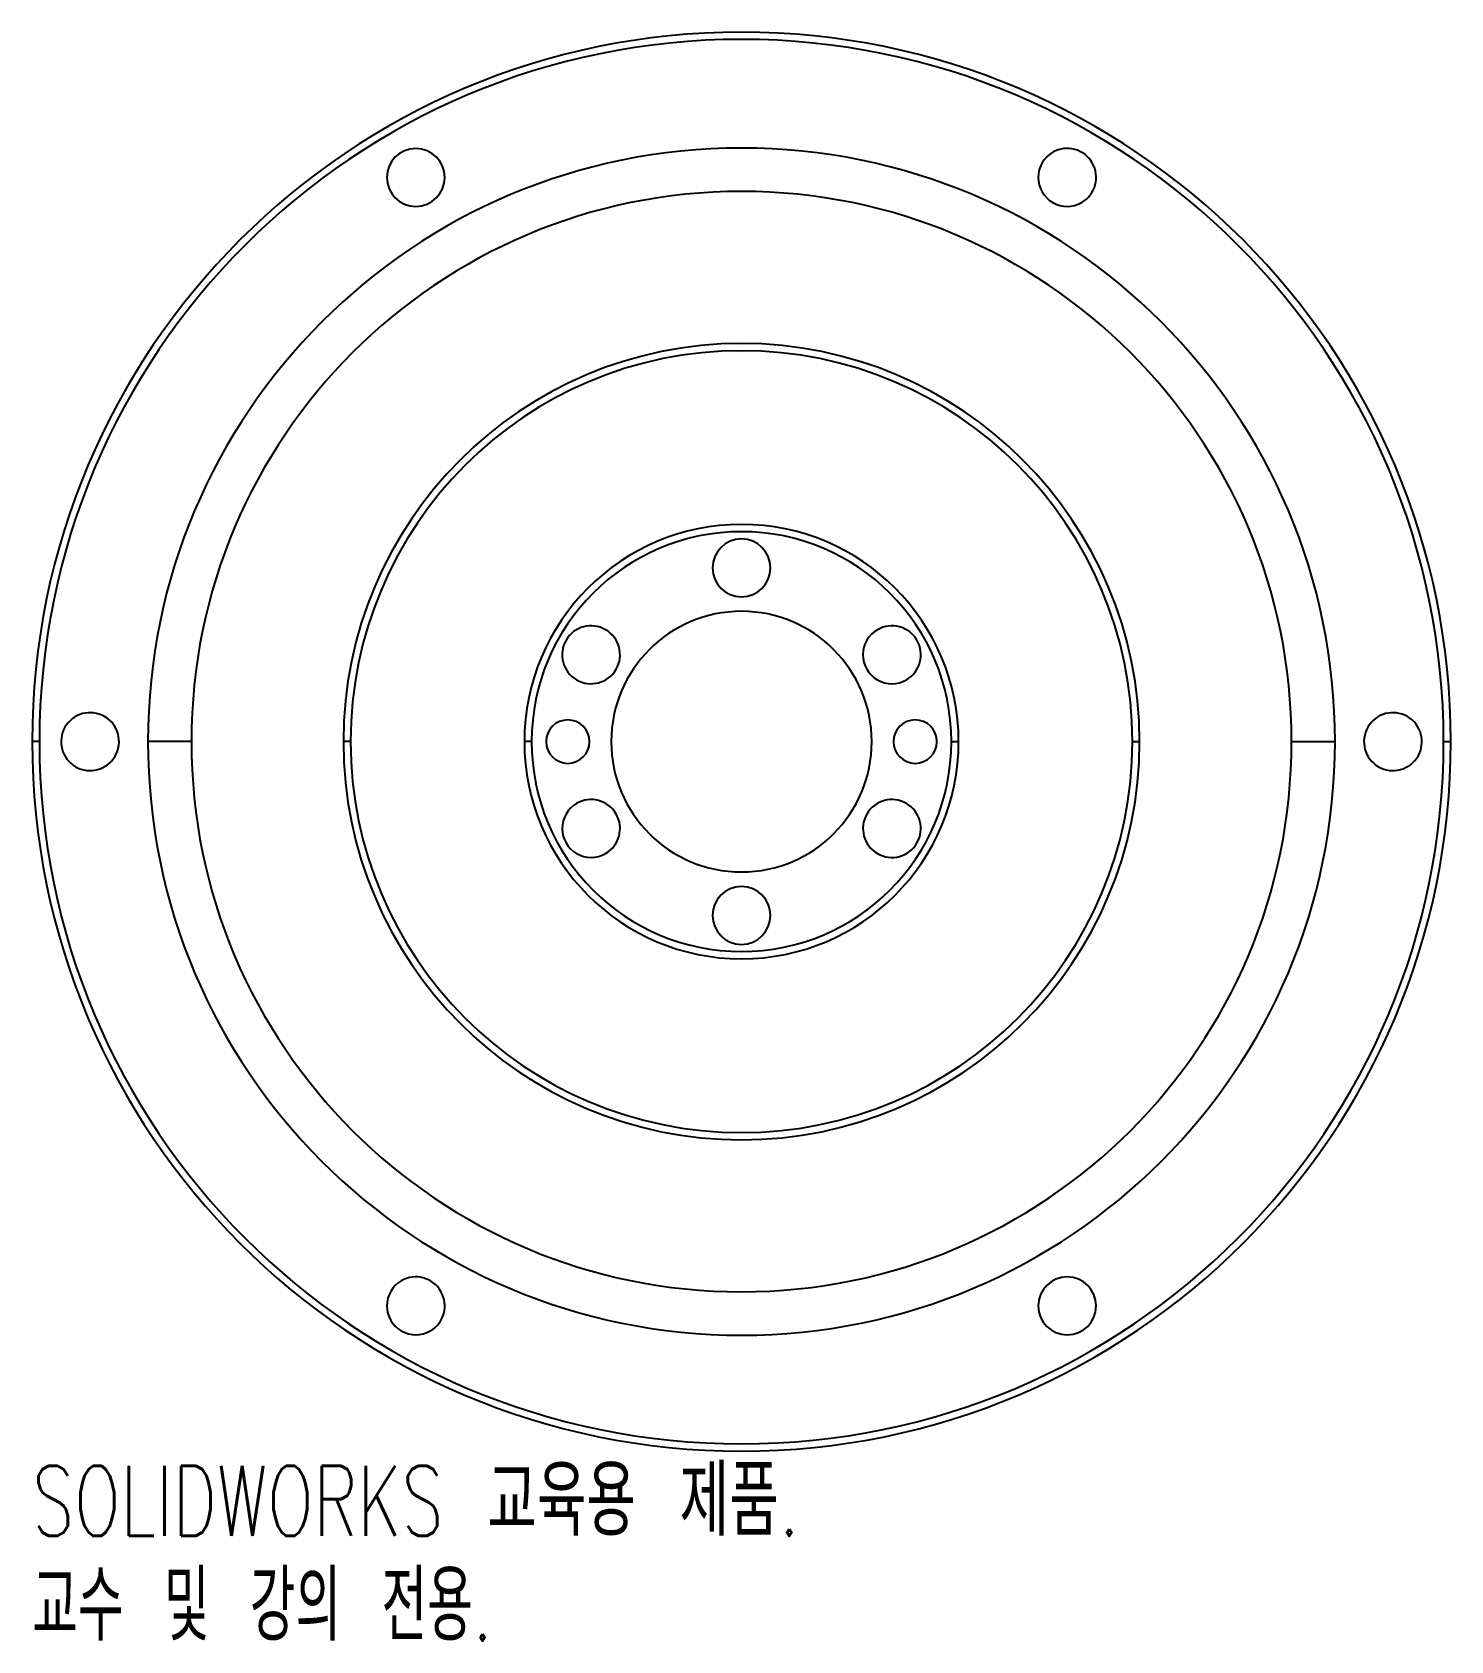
# Paper-space layout '_우측면' of a CAD drawing. Header units: metres. Extents: x -0.049 to 0.049, y -0.062 to 0.049.
import ezdxf

# ---------------------------------------------------------------- set-up
doc = ezdxf.new("R2010")
doc.units = ezdxf.units.M
doc.styles.add('SLDTEXTSTYLE0', font='TXT', dxfattribs={"width": 0.7, "bigfont": 'bigfont'})
doc.styles.add('SLDTEXTSTYLE1', font='TXT', dxfattribs={"width": 0.645455, "bigfont": 'bigfont'})

psp = doc.layouts.new('_우측면')

# ---------------------------------------------------------------- linework, layer by layer
at = {"color": 7, "linetype": 'Continuous', "lineweight": 25}
for p, q in [((-0.0485, 0), (-0.049, 0)), ((-0.038, 0), (-0.041, 0)), ((-0.027, 0), (-0.0275, 0)), ((-0.0145, 0), (-0.015, 0)), ((0.0145, 0), (0.015, 0)), ((0.027, 0), (0.0275, 0)), ((0.038, 0), (0.041, 0)), ((0.0485, 0), (0.049, 0))]:
    psp.add_line(p, q, dxfattribs=at)
for centre, radius, start, end in [((0, 0), 0.049, 0, 180), ((0, 0), 0.0485, 0, 180), ((0, 0), 0.041, 0, 180), ((-0.0225, 0.03897), 0.002, 0, 180), ((0.0225, 0.03897), 0.002, 120, 300), ((0.0225, 0.03897), 0.002, 300, 120), ((-0.0225, 0.03897), 0.002, 180, 0), ((0, 0), 0.038, 0, 180), ((0, 0), 0.0275, 0, 180), ((0, 0), 0.027, 0, 180), ((0, 0), 0.015, 0, 180), ((0, 0), 0.0145, 0, 180), ((0, 0.012), 0.002, 0, 180), ((0, 0.012), 0.002, 180, 0), ((0, 0), 0.009, 0, 180), ((-0.01039, 0.006), 0.002, 60, 240), ((0.01039, 0.006), 0.002, 300, 120), ((-0.01039, 0.006), 0.002, 240, 60), ((0.01039, 0.006), 0.002, 120, 300), ((-0.045, 0), 0.002, 60, 240), ((-0.045, 0), 0.002, 240, 60), ((-0.012, 0), 0.0015, 0, 180), ((0.012, 0), 0.0015, 0, 180), ((0.045, 0), 0.002, 60, 240), ((0.045, 0), 0.002, 240, 60), ((0, 0), 0.049, 180, 0), ((0, 0), 0.0485, 180, 0), ((0, 0), 0.041, 180, 0), ((0, 0), 0.038, 180, 0), ((0, 0), 0.027, 180, 0), ((0, 0), 0.015, 180, 0), ((0, 0), 0.0145, 180, 0), ((-0.012, 0), 0.0015, 180, 0), ((0, 0), 0.009, 180, 0), ((0.012, 0), 0.0015, 180, 0), ((0, 0), 0.0275, 180, 0), ((-0.01039, -0.006), 0.002, 120, 300), ((-0.01039, -0.006), 0.002, 300, 120), ((0.01039, -0.006), 0.002, 60, 240), ((0.01039, -0.006), 0.002, 240, 60), ((0, -0.012), 0.002, 0, 180), ((0, -0.012), 0.002, 180, 0), ((-0.0225, -0.03897), 0.002, 120, 300), ((-0.0225, -0.03897), 0.002, 300, 120), ((0.0225, -0.03897), 0.002, 0, 180), ((0.0225, -0.03897), 0.002, 180, 0)]:
    psp.add_arc(centre, radius, start, end, dxfattribs=at)

# ---------------------------------------------------------------- texts
at = {"color": 7, "linetype": 'Continuous', "char_height": 0.0048336, "attachment_point": 1}
for s, insert, style in [('SOLIDWORKS 교육용 제품.', (-0.049, -0.05002), 'SLDTEXTSTYLE0'), ('교수 및 강의 전용.', (-0.049, -0.05727), 'SLDTEXTSTYLE1')]:
    psp.add_mtext(s, dxfattribs=dict(at, insert=insert, style=style))

doc.saveas('drawing.dxf')
